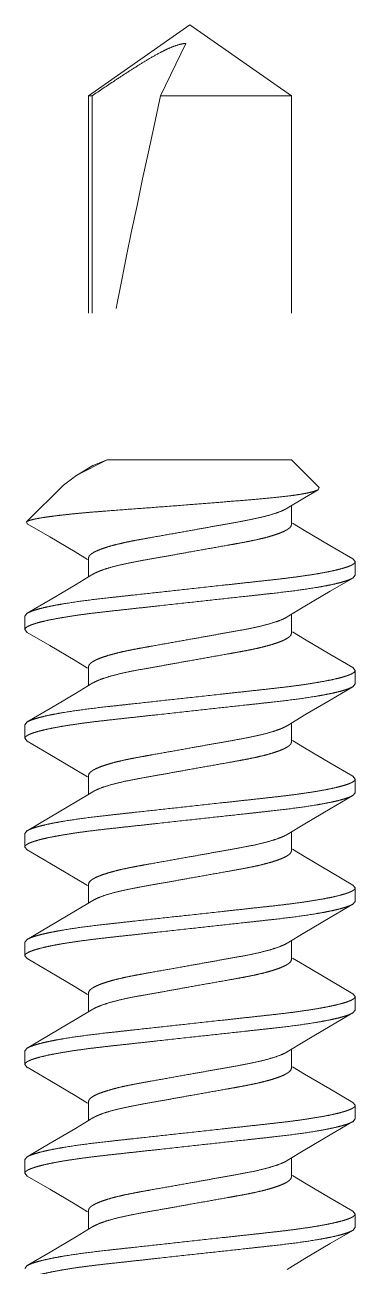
# Model space of a CAD drawing. Header units: inches. Extents: x 8 to 28, y 6.3 to 13.5.
# Drawn here: x 8.441 to 8.631, y 12.743 to 13.456 of the extents above; entities that cross this region are included whole.
import ezdxf

# ---------------------------------------------------------------- set-up
doc = ezdxf.new("R2010")
doc.units = ezdxf.units.IN
doc.header["$MEASUREMENT"] = 0
doc.linetypes.add('HIDDEN2', pattern=[0.1875, 0.125, -0.0625])
doc.layers.add('SHADE-BRACKET', color=7, linetype='Continuous', lineweight=30)
doc.layers.add('SUB-BRACKET_HARDWARE', color=7, linetype='HIDDEN2', lineweight=5)

# ---------------------------------------------------------------- blocks, each defined once
blk = doc.blocks.new('SCREW1-085585')
at = {"layer": 'SUB-BRACKET_HARDWARE'}
for p, q in [((8.53621, 13.45624), (8.47793, 13.41543)), ((8.53621, 13.45624), (8.5945, 13.41543)), ((8.51932, 13.41543), (8.53373, 13.44559)), ((8.47793, 13.41543), (8.47793, 13.20138)), ((8.4799, 13.41543), (8.47793, 13.41543)), ((8.4799, 13.41543), (8.4799, 13.21466)), ((8.5945, 13.41543), (8.51932, 13.41543)), ((8.5945, 13.41543), (8.5945, 13.20624)), ((8.48039, 13.20285), (8.47102, 13.19724)), ((8.48858, 13.20624), (8.47108, 13.19731)), ((8.48858, 13.20624), (8.48038, 13.20289)), ((8.48858, 13.20624), (8.5945, 13.20624)), ((8.5945, 13.20624), (8.61041, 13.19032)), ((8.47108, 13.19731), (8.46339, 13.19169)), ((8.46338, 13.19168), (8.44221, 13.17051)), ((8.60198, 13.18431), (8.60987, 13.189)), ((8.60987, 13.18899), (8.61041, 13.19032)), ((8.59201, 13.17833), (8.60198, 13.18431)), ((8.5945, 13.17982), (8.5945, 13.16884)), ((8.44254, 13.16952), (8.44221, 13.17051)), ((8.44253, 13.16951), (8.44264, 13.16945)), ((8.44264, 13.16948), (8.45562, 13.16185)), ((8.60205, 13.16562), (8.59508, 13.1698)), ((8.61656, 13.15702), (8.60205, 13.16562)), ((8.45562, 13.16185), (8.47013, 13.15325)), ((8.47013, 13.15325), (8.47735, 13.14892)), ((8.62979, 13.14924), (8.61656, 13.15702)), ((8.47793, 13.14989), (8.47793, 13.1389)), ((8.63121, 13.14764), (8.62979, 13.14927)), ((8.63121, 13.13984), (8.63121, 13.14764)), ((8.48042, 13.14039), (8.47038, 13.13437)), ((8.61681, 13.1306), (8.62979, 13.13823)), ((8.63121, 13.13984), (8.62979, 13.1382)), ((8.47038, 13.13437), (8.45587, 13.12577)), ((8.6023, 13.122), (8.61681, 13.1306)), ((8.45587, 13.12577), (8.44264, 13.11799)), ((8.44121, 13.11639), (8.44264, 13.11802)), ((8.44121, 13.11639), (8.44121, 13.10859)), ((8.59201, 13.11583), (8.6023, 13.122)), ((8.5945, 13.11732), (8.5945, 13.10634)), ((8.44121, 13.10859), (8.44264, 13.10695)), ((8.44264, 13.10698), (8.45562, 13.09935)), ((8.60205, 13.10312), (8.59508, 13.1073)), ((8.61656, 13.09452), (8.60205, 13.10312)), ((8.45562, 13.09935), (8.47013, 13.09075)), ((8.62979, 13.08674), (8.61656, 13.09452)), ((8.47013, 13.09075), (8.47735, 13.08642)), ((8.47793, 13.08739), (8.47793, 13.0764)), ((8.63121, 13.08514), (8.62979, 13.08677)), ((8.63121, 13.07734), (8.63121, 13.08514)), ((8.48042, 13.07789), (8.47038, 13.07187)), ((8.61681, 13.0681), (8.62979, 13.07573)), ((8.63121, 13.07734), (8.62979, 13.0757)), ((8.47038, 13.07187), (8.45587, 13.06327)), ((8.6023, 13.0595), (8.61681, 13.0681)), ((8.45587, 13.06327), (8.44264, 13.05549)), ((8.59201, 13.05333), (8.6023, 13.0595)), ((8.44121, 13.05389), (8.44264, 13.05552)), ((8.44121, 13.05389), (8.44121, 13.04609)), ((8.5945, 13.05482), (8.5945, 13.04384)), ((8.44121, 13.04609), (8.44264, 13.04445)), ((8.44264, 13.04448), (8.45562, 13.03685)), ((8.60205, 13.04062), (8.59508, 13.0448)), ((8.61656, 13.03202), (8.60205, 13.04062)), ((8.45562, 13.03685), (8.47013, 13.02825)), ((8.62979, 13.02424), (8.61656, 13.03202)), ((8.47013, 13.02825), (8.47735, 13.02392)), ((8.47793, 13.02489), (8.47793, 13.0139)), ((8.63121, 13.02264), (8.62979, 13.02427)), ((8.63121, 13.01484), (8.63121, 13.02264)), ((8.47038, 13.00937), (8.45587, 13.00077)), ((8.48042, 13.01539), (8.47038, 13.00937)), ((8.61681, 13.0056), (8.62979, 13.01323)), ((8.63121, 13.01484), (8.62979, 13.0132)), ((8.6023, 12.997), (8.61681, 13.0056)), ((8.45587, 13.00077), (8.44264, 12.99299)), ((8.59201, 12.99083), (8.6023, 12.997)), ((8.44121, 12.99139), (8.44264, 12.99302)), ((8.44121, 12.99139), (8.44121, 12.98359)), ((8.5945, 12.99232), (8.5945, 12.98134)), ((8.44121, 12.98359), (8.44264, 12.98195)), ((8.44264, 12.98198), (8.45562, 12.97435)), ((8.60205, 12.97812), (8.59508, 12.9823)), ((8.45562, 12.97435), (8.47013, 12.96575)), ((8.61656, 12.96952), (8.60205, 12.97812)), ((8.47013, 12.96575), (8.47735, 12.96142)), ((8.62979, 12.96174), (8.61656, 12.96952)), ((8.47793, 12.96239), (8.47793, 12.9514)), ((8.63121, 12.96014), (8.62979, 12.96177)), ((8.63121, 12.95234), (8.63121, 12.96014)), ((8.48042, 12.95289), (8.47038, 12.94687)), ((8.63121, 12.95234), (8.62979, 12.9507)), ((8.47038, 12.94687), (8.45587, 12.93827)), ((8.61681, 12.9431), (8.62979, 12.95073)), ((8.45587, 12.93827), (8.44264, 12.93049)), ((8.6023, 12.9345), (8.61681, 12.9431)), ((8.44121, 12.92889), (8.44264, 12.93052)), ((8.59201, 12.92833), (8.6023, 12.9345)), ((8.44121, 12.92889), (8.44121, 12.92109)), ((8.5945, 12.92982), (8.5945, 12.91884)), ((8.44121, 12.92109), (8.44264, 12.91945)), ((8.44264, 12.91948), (8.45562, 12.91185)), ((8.60205, 12.91562), (8.59508, 12.9198)), ((8.45562, 12.91185), (8.47013, 12.90325)), ((8.61656, 12.90702), (8.60205, 12.91562)), ((8.47013, 12.90325), (8.47735, 12.89892)), ((8.62979, 12.89924), (8.61656, 12.90702)), ((8.47793, 12.89989), (8.47793, 12.8889)), ((8.63121, 12.89764), (8.62979, 12.89927)), ((8.63121, 12.88984), (8.63121, 12.89764)), ((8.48042, 12.89039), (8.47038, 12.88437)), ((8.61681, 12.8806), (8.62979, 12.88823)), ((8.63121, 12.88984), (8.62979, 12.8882)), ((8.47038, 12.88437), (8.45587, 12.87577)), ((8.6023, 12.872), (8.61681, 12.8806)), ((8.45587, 12.87577), (8.44264, 12.86799)), ((8.44121, 12.86639), (8.44264, 12.86802)), ((8.44121, 12.86639), (8.44121, 12.85859)), ((8.59201, 12.86583), (8.6023, 12.872)), ((8.5945, 12.86732), (8.5945, 12.85634)), ((8.44121, 12.85859), (8.44264, 12.85695)), ((8.44264, 12.85698), (8.45562, 12.84935)), ((8.60205, 12.85312), (8.59508, 12.8573)), ((8.61656, 12.84452), (8.60205, 12.85312)), ((8.45562, 12.84935), (8.47013, 12.84075)), ((8.62979, 12.83674), (8.61656, 12.84452)), ((8.47013, 12.84075), (8.47735, 12.83642)), ((8.47793, 12.83739), (8.47793, 12.8264)), ((8.63121, 12.83514), (8.62979, 12.83677)), ((8.63121, 12.82734), (8.63121, 12.83514)), ((8.48042, 12.82789), (8.47038, 12.82187)), ((8.61681, 12.8181), (8.62979, 12.82573)), ((8.63121, 12.82734), (8.62979, 12.8257)), ((8.47038, 12.82187), (8.45587, 12.81327)), ((8.6023, 12.8095), (8.61681, 12.8181)), ((8.45587, 12.81327), (8.44264, 12.80549)), ((8.59201, 12.80333), (8.6023, 12.8095)), ((8.44121, 12.80389), (8.44264, 12.80552)), ((8.44121, 12.80389), (8.44121, 12.79609)), ((8.5945, 12.80482), (8.5945, 12.79384)), ((8.44121, 12.79609), (8.44264, 12.79445)), ((8.60205, 12.79062), (8.59508, 12.7948)), ((8.44264, 12.79448), (8.45562, 12.78685)), ((8.61656, 12.78202), (8.60205, 12.79062)), ((8.45562, 12.78685), (8.47013, 12.77825)), ((8.62979, 12.77424), (8.61656, 12.78202)), ((8.47013, 12.77825), (8.47735, 12.77392)), ((8.47793, 12.77489), (8.47793, 12.7639)), ((8.63121, 12.77264), (8.62979, 12.77427)), ((8.63121, 12.76484), (8.63121, 12.77264)), ((8.47038, 12.75937), (8.45587, 12.75077)), ((8.48042, 12.76539), (8.47038, 12.75937)), ((8.61681, 12.7556), (8.62979, 12.76323)), ((8.63121, 12.76484), (8.62979, 12.7632)), ((8.6023, 12.747), (8.61681, 12.7556)), ((8.45587, 12.75077), (8.44264, 12.74299)), ((8.59201, 12.74083), (8.6023, 12.747)), ((8.44121, 12.74139), (8.44264, 12.74302))]:
    blk.add_line(p, q, dxfattribs=at)
blk.add_ellipse((8.53621, 13.44459), major_axis=(0.05744, 0.25405), ratio=0.038884, start_param=-4.588576, end_param=-3.572222, dxfattribs=at)
for points, knots in [([(8.53373, 13.44559), (8.53245, 13.44544), (8.5299, 13.44493), (8.52622, 13.44367), (8.52266, 13.44212), (8.51804, 13.4398), (8.51242, 13.43659), (8.50581, 13.43252), (8.49927, 13.42834), (8.49063, 13.42266), (8.48418, 13.41833), (8.4799, 13.41543)], [0, 0, 0, 0, 0.062481, 0.124971, 0.18747, 0.249973, 0.37497, 0.499974, 0.624981, 0.749987, 1, 1, 1, 1]), ([(8.53621, 13.18042), (8.54065, 13.18077), (8.54936, 13.18147), (8.56205, 13.18249), (8.57389, 13.18346), (8.58454, 13.18442), (8.5925, 13.18532), (8.59801, 13.18609), (8.60143, 13.18665), (8.60433, 13.18721), (8.60668, 13.18778), (8.60849, 13.18834), (8.60948, 13.18876), (8.60987, 13.18899)], [0, 0, 0, 0, 0.17963, 0.352536, 0.513989, 0.659433, 0.784063, 0.837331, 0.884009, 0.923796, 0.956438, 0.981815, 1, 1, 1, 1]), ([(8.44221, 13.17051), (8.44232, 13.17062), (8.44263, 13.17083), (8.44323, 13.1711), (8.44403, 13.17139), (8.4455, 13.17181), (8.44784, 13.17232), (8.45123, 13.17292), (8.45539, 13.17353), (8.46027, 13.17416), (8.46583, 13.17479), (8.47202, 13.17541), (8.47877, 13.17602), (8.48873, 13.17684), (8.50211, 13.17783), (8.51889, 13.17906), (8.53039, 13.17996), (8.53621, 13.18042)], [0, 0, 0, 0, 0.00489, 0.011777, 0.020739, 0.031786, 0.060084, 0.096556, 0.141039, 0.19318, 0.252437, 0.318246, 0.390014, 0.467132, 0.634704, 0.81487, 1, 1, 1, 1]), ([(8.53621, 13.16551), (8.5393, 13.16606), (8.54539, 13.16716), (8.55435, 13.16874), (8.56286, 13.17025), (8.5707, 13.17171), (8.57766, 13.17324), (8.58356, 13.17483), (8.58772, 13.17625), (8.5904, 13.17742), (8.59151, 13.17801), (8.59201, 13.17831)], [0, 0, 0, 0, 0.163761, 0.323587, 0.475293, 0.615265, 0.740193, 0.847317, 0.93442, 0.969948, 1, 1, 1, 1]), ([(8.5945, 13.16884), (8.5945, 13.16811), (8.59373, 13.16723), (8.59272, 13.16646), (8.59163, 13.16575), (8.58993, 13.16489), (8.58748, 13.16389), (8.58454, 13.16288), (8.58115, 13.16187), (8.57732, 13.16088), (8.57309, 13.15992), (8.5685, 13.159), (8.5636, 13.1581), (8.55659, 13.15684), (8.54743, 13.15522), (8.54, 13.15389), (8.53621, 13.15321)], [0, 0, 0, 0, 0.035498, 0.048473, 0.063325, 0.098788, 0.141982, 0.192728, 0.250682, 0.315413, 0.386372, 0.462975, 0.54456, 0.630399, 0.811708, 1, 1, 1, 1]), ([(8.47793, 13.14989), (8.47793, 13.15061), (8.4787, 13.1515), (8.47971, 13.15227), (8.4808, 13.15297), (8.4825, 13.15383), (8.48495, 13.15483), (8.48789, 13.15584), (8.49128, 13.15685), (8.49511, 13.15784), (8.49934, 13.15881), (8.50393, 13.15972), (8.50883, 13.16062), (8.51584, 13.16188), (8.525, 13.1635), (8.53243, 13.16483), (8.53621, 13.16551)], [0, 0, 0, 0, 0.035498, 0.048474, 0.063325, 0.098788, 0.141982, 0.192728, 0.250682, 0.315413, 0.386372, 0.462976, 0.54456, 0.630399, 0.811708, 1, 1, 1, 1]), ([(8.48042, 13.1404), (8.48092, 13.1407), (8.48203, 13.14129), (8.48471, 13.14246), (8.48887, 13.14389), (8.49477, 13.14549), (8.50173, 13.14702), (8.50957, 13.14847), (8.51808, 13.14997), (8.52704, 13.15156), (8.53313, 13.15266), (8.53621, 13.15321)], [0, 0, 0, 0, 0.030085, 0.065638, 0.152728, 0.259843, 0.384768, 0.524736, 0.676447, 0.836264, 1, 1, 1, 1]), ([(8.53621, 13.13201), (8.54239, 13.13269), (8.55158, 13.1337), (8.5637, 13.13502), (8.57245, 13.13598), (8.58085, 13.1369), (8.58883, 13.13779), (8.5963, 13.13871), (8.60319, 13.13968), (8.60943, 13.14067), (8.61497, 13.14167), (8.61975, 13.14268), (8.62323, 13.14355), (8.6256, 13.14426), (8.62706, 13.14476), (8.62831, 13.14525), (8.62934, 13.14573), (8.63014, 13.1462), (8.63073, 13.14667), (8.63111, 13.14713), (8.63121, 13.14748), (8.63121, 13.14764)], [0, 0, 0, 0, 0.191926, 0.285647, 0.376594, 0.463938, 0.546872, 0.624622, 0.69646, 0.761742, 0.819858, 0.870312, 0.912669, 0.930712, 0.946635, 0.960426, 0.972091, 0.981675, 0.989299, 0.995219, 1, 1, 1, 1]), ([(8.62979, 13.1382), (8.62922, 13.13786), (8.62781, 13.13722), (8.62532, 13.13635), (8.62215, 13.13547), (8.61833, 13.13457), (8.61389, 13.13367), (8.60683, 13.13242), (8.59673, 13.13092), (8.58583, 13.12965), (8.57629, 13.1286), (8.56594, 13.12747), (8.55255, 13.126), (8.54171, 13.12482), (8.53621, 13.12421)], [0, 0, 0, 0, 0.020948, 0.048787, 0.083488, 0.124911, 0.172786, 0.226791, 0.351632, 0.495834, 0.573894, 0.655173, 0.824996, 1, 1, 1, 1]), ([(8.44264, 13.11802), (8.44321, 13.11836), (8.44462, 13.11901), (8.44711, 13.11987), (8.45028, 13.12075), (8.4541, 13.12165), (8.45854, 13.12255), (8.4656, 13.1238), (8.4757, 13.1253), (8.4866, 13.12657), (8.49614, 13.12762), (8.50649, 13.12875), (8.51988, 13.13022), (8.53072, 13.1314), (8.53621, 13.13201)], [0, 0, 0, 0, 0.020948, 0.048787, 0.083489, 0.124912, 0.172787, 0.226792, 0.351633, 0.495836, 0.573896, 0.655174, 0.824996, 1, 1, 1, 1]), ([(8.53621, 13.12421), (8.53004, 13.12353), (8.52085, 13.12252), (8.50873, 13.1212), (8.49998, 13.12024), (8.49158, 13.11932), (8.4836, 13.11842), (8.47613, 13.11751), (8.46924, 13.11654), (8.463, 13.11555), (8.45746, 13.11455), (8.45268, 13.11354), (8.4492, 13.11267), (8.44683, 13.11196), (8.44537, 13.11146), (8.44412, 13.11097), (8.44309, 13.11049), (8.44229, 13.11002), (8.4417, 13.10955), (8.44132, 13.10909), (8.44121, 13.10874), (8.44121, 13.10859)], [0, 0, 0, 0, 0.191926, 0.285649, 0.376598, 0.463942, 0.546875, 0.624623, 0.696462, 0.761746, 0.819863, 0.870316, 0.912672, 0.930715, 0.946638, 0.960429, 0.972093, 0.981677, 0.9893, 0.99522, 1, 1, 1, 1]), ([(8.53621, 13.10301), (8.5393, 13.10356), (8.5454, 13.10465), (8.55435, 13.10625), (8.56286, 13.10777), (8.5707, 13.1092), (8.57766, 13.11073), (8.58355, 13.11234), (8.58772, 13.11375), (8.5904, 13.11492), (8.59151, 13.11551), (8.59201, 13.1158)], [0, 0, 0, 0, 0.163751, 0.323578, 0.475301, 0.615268, 0.740207, 0.847348, 0.934421, 0.969943, 1, 1, 1, 1]), ([(8.47793, 13.08739), (8.47793, 13.08811), (8.4787, 13.089), (8.47971, 13.08977), (8.4808, 13.09047), (8.4825, 13.09133), (8.48495, 13.09233), (8.48789, 13.09334), (8.49128, 13.09435), (8.49511, 13.09534), (8.49934, 13.09631), (8.50393, 13.09722), (8.50883, 13.09812), (8.51584, 13.09938), (8.525, 13.101), (8.53243, 13.10233), (8.53621, 13.10301)], [0, 0, 0, 0, 0.0355, 0.048476, 0.063327, 0.09879, 0.141984, 0.19273, 0.250683, 0.315414, 0.386374, 0.462977, 0.544561, 0.6304, 0.811708, 1, 1, 1, 1]), ([(8.5945, 13.10634), (8.5945, 13.10561), (8.59373, 13.10473), (8.59272, 13.10396), (8.59163, 13.10325), (8.58993, 13.10239), (8.58748, 13.10139), (8.58454, 13.10038), (8.58115, 13.09937), (8.57732, 13.09838), (8.57309, 13.09742), (8.5685, 13.0965), (8.5636, 13.0956), (8.55659, 13.09434), (8.54743, 13.09272), (8.54, 13.09139), (8.53621, 13.09071)], [0, 0, 0, 0, 0.035498, 0.048473, 0.063325, 0.098788, 0.141982, 0.192728, 0.250682, 0.315413, 0.386372, 0.462975, 0.54456, 0.630399, 0.811708, 1, 1, 1, 1]), ([(8.48042, 13.0779), (8.48092, 13.0782), (8.48203, 13.07879), (8.48471, 13.07996), (8.48887, 13.08139), (8.49477, 13.08299), (8.50173, 13.08452), (8.50957, 13.08597), (8.51808, 13.08747), (8.52704, 13.08906), (8.53313, 13.09016), (8.53621, 13.09071)], [0, 0, 0, 0, 0.030085, 0.065638, 0.152728, 0.259843, 0.384768, 0.524736, 0.676447, 0.836264, 1, 1, 1, 1]), ([(8.53621, 13.06951), (8.54239, 13.07019), (8.55158, 13.0712), (8.5637, 13.07252), (8.57245, 13.07348), (8.58085, 13.0744), (8.58883, 13.07529), (8.5963, 13.07621), (8.60319, 13.07718), (8.60943, 13.07817), (8.61497, 13.07917), (8.61975, 13.08018), (8.62323, 13.08105), (8.6256, 13.08176), (8.62706, 13.08226), (8.62831, 13.08275), (8.62934, 13.08323), (8.63014, 13.0837), (8.63073, 13.08417), (8.63111, 13.08463), (8.63121, 13.08498), (8.63121, 13.08514)], [0, 0, 0, 0, 0.191926, 0.285647, 0.376594, 0.463938, 0.546872, 0.624622, 0.69646, 0.761742, 0.819858, 0.870312, 0.912669, 0.930712, 0.946635, 0.960426, 0.972091, 0.981675, 0.989299, 0.995219, 1, 1, 1, 1]), ([(8.62979, 13.0757), (8.62922, 13.07536), (8.62781, 13.07472), (8.62532, 13.07385), (8.62215, 13.07297), (8.61833, 13.07207), (8.61389, 13.07117), (8.60683, 13.06992), (8.59673, 13.06842), (8.58583, 13.06715), (8.57629, 13.0661), (8.56594, 13.06497), (8.55255, 13.0635), (8.54171, 13.06232), (8.53621, 13.06171)], [0, 0, 0, 0, 0.020948, 0.048787, 0.083488, 0.124911, 0.172786, 0.226791, 0.351632, 0.495834, 0.573894, 0.655173, 0.824996, 1, 1, 1, 1]), ([(8.44264, 13.05552), (8.44321, 13.05586), (8.44462, 13.05651), (8.44711, 13.05737), (8.45028, 13.05825), (8.4541, 13.05915), (8.45854, 13.06005), (8.4656, 13.0613), (8.4757, 13.0628), (8.4866, 13.06407), (8.49614, 13.06512), (8.50649, 13.06625), (8.51988, 13.06772), (8.53072, 13.0689), (8.53621, 13.06951)], [0, 0, 0, 0, 0.020948, 0.048787, 0.083489, 0.124912, 0.172787, 0.226792, 0.351633, 0.495836, 0.573896, 0.655174, 0.824996, 1, 1, 1, 1]), ([(8.53621, 13.06171), (8.53004, 13.06103), (8.52085, 13.06002), (8.50873, 13.0587), (8.49998, 13.05774), (8.49158, 13.05682), (8.4836, 13.05592), (8.47613, 13.05501), (8.46924, 13.05404), (8.463, 13.05305), (8.45746, 13.05205), (8.45268, 13.05104), (8.4492, 13.05017), (8.44683, 13.04946), (8.44537, 13.04896), (8.44412, 13.04847), (8.44309, 13.04799), (8.44229, 13.04752), (8.4417, 13.04705), (8.44132, 13.04659), (8.44121, 13.04624), (8.44121, 13.04609)], [0, 0, 0, 0, 0.191926, 0.285649, 0.376598, 0.463942, 0.546875, 0.624623, 0.696462, 0.761746, 0.819863, 0.870316, 0.912672, 0.930715, 0.946638, 0.960429, 0.972093, 0.981677, 0.9893, 0.99522, 1, 1, 1, 1]), ([(8.53621, 13.04051), (8.5393, 13.04106), (8.5454, 13.04215), (8.55435, 13.04375), (8.56286, 13.04527), (8.5707, 13.0467), (8.57766, 13.04823), (8.58355, 13.04984), (8.58772, 13.05125), (8.5904, 13.05242), (8.59151, 13.05301), (8.59201, 13.0533)], [0, 0, 0, 0, 0.163751, 0.323578, 0.475301, 0.615268, 0.740207, 0.847348, 0.934421, 0.969943, 1, 1, 1, 1]), ([(8.47793, 13.02489), (8.47793, 13.02561), (8.4787, 13.0265), (8.47971, 13.02727), (8.4808, 13.02797), (8.4825, 13.02883), (8.48495, 13.02983), (8.48789, 13.03084), (8.49128, 13.03185), (8.49511, 13.03284), (8.49934, 13.03381), (8.50393, 13.03472), (8.50883, 13.03562), (8.51584, 13.03688), (8.525, 13.0385), (8.53243, 13.03983), (8.53621, 13.04051)], [0, 0, 0, 0, 0.0355, 0.048476, 0.063327, 0.09879, 0.141984, 0.19273, 0.250683, 0.315414, 0.386374, 0.462977, 0.544561, 0.6304, 0.811708, 1, 1, 1, 1]), ([(8.5945, 13.04384), (8.5945, 13.04311), (8.59373, 13.04223), (8.59272, 13.04146), (8.59163, 13.04075), (8.58993, 13.03989), (8.58748, 13.03889), (8.58454, 13.03788), (8.58115, 13.03687), (8.57732, 13.03588), (8.57309, 13.03492), (8.5685, 13.034), (8.5636, 13.0331), (8.55659, 13.03184), (8.54743, 13.03022), (8.54, 13.02889), (8.53621, 13.02821)], [0, 0, 0, 0, 0.035498, 0.048473, 0.063325, 0.098788, 0.141982, 0.192728, 0.250682, 0.315413, 0.386372, 0.462975, 0.54456, 0.630399, 0.811708, 1, 1, 1, 1]), ([(8.48042, 13.0154), (8.48092, 13.0157), (8.48203, 13.01629), (8.48471, 13.01746), (8.48887, 13.01889), (8.49477, 13.02049), (8.50173, 13.02202), (8.50957, 13.02347), (8.51808, 13.02497), (8.52704, 13.02656), (8.53313, 13.02766), (8.53621, 13.02821)], [0, 0, 0, 0, 0.030085, 0.065638, 0.152728, 0.259843, 0.384768, 0.524736, 0.676447, 0.836264, 1, 1, 1, 1]), ([(8.53621, 13.00701), (8.54239, 13.00769), (8.55158, 13.0087), (8.5637, 13.01002), (8.57245, 13.01098), (8.58085, 13.0119), (8.58883, 13.01279), (8.5963, 13.01371), (8.60319, 13.01468), (8.60943, 13.01567), (8.61497, 13.01667), (8.61975, 13.01768), (8.62323, 13.01855), (8.6256, 13.01926), (8.62706, 13.01976), (8.62831, 13.02025), (8.62934, 13.02073), (8.63014, 13.0212), (8.63073, 13.02167), (8.63111, 13.02213), (8.63121, 13.02248), (8.63121, 13.02264)], [0, 0, 0, 0, 0.191926, 0.285647, 0.376594, 0.463938, 0.546872, 0.624622, 0.69646, 0.761742, 0.819858, 0.870312, 0.912669, 0.930712, 0.946635, 0.960426, 0.972091, 0.981675, 0.989299, 0.995219, 1, 1, 1, 1]), ([(8.62979, 13.0132), (8.62922, 13.01286), (8.62781, 13.01222), (8.62532, 13.01135), (8.62215, 13.01047), (8.61833, 13.00957), (8.61389, 13.00867), (8.60683, 13.00742), (8.59673, 13.00592), (8.58583, 13.00465), (8.57629, 13.0036), (8.56594, 13.00247), (8.55255, 13.001), (8.54171, 12.99982), (8.53621, 12.99921)], [0, 0, 0, 0, 0.020948, 0.048787, 0.083488, 0.124911, 0.172786, 0.226791, 0.351632, 0.495834, 0.573894, 0.655173, 0.824996, 1, 1, 1, 1]), ([(8.44264, 12.99302), (8.44321, 12.99336), (8.44462, 12.99401), (8.44711, 12.99487), (8.45028, 12.99575), (8.4541, 12.99665), (8.45854, 12.99755), (8.4656, 12.9988), (8.4757, 13.0003), (8.4866, 13.00157), (8.49614, 13.00262), (8.50649, 13.00375), (8.51988, 13.00522), (8.53072, 13.0064), (8.53621, 13.00701)], [0, 0, 0, 0, 0.020948, 0.048787, 0.083489, 0.124912, 0.172787, 0.226792, 0.351633, 0.495836, 0.573896, 0.655174, 0.824996, 1, 1, 1, 1]), ([(8.53621, 12.99921), (8.53004, 12.99853), (8.52085, 12.99752), (8.50873, 12.9962), (8.49998, 12.99524), (8.49158, 12.99432), (8.4836, 12.99342), (8.47613, 12.99251), (8.46924, 12.99154), (8.463, 12.99055), (8.45746, 12.98955), (8.45268, 12.98854), (8.4492, 12.98767), (8.44683, 12.98696), (8.44537, 12.98646), (8.44412, 12.98597), (8.44309, 12.98549), (8.44229, 12.98502), (8.4417, 12.98455), (8.44132, 12.98409), (8.44121, 12.98374), (8.44121, 12.98359)], [0, 0, 0, 0, 0.191926, 0.285649, 0.376598, 0.463942, 0.546875, 0.624623, 0.696462, 0.761746, 0.819863, 0.870316, 0.912672, 0.930715, 0.946638, 0.960429, 0.972093, 0.981677, 0.9893, 0.99522, 1, 1, 1, 1]), ([(8.53621, 12.97801), (8.5393, 12.97856), (8.5454, 12.97965), (8.55435, 12.98125), (8.56286, 12.98277), (8.5707, 12.9842), (8.57766, 12.98573), (8.58355, 12.98734), (8.58772, 12.98875), (8.5904, 12.98992), (8.59151, 12.99051), (8.59201, 12.9908)], [0, 0, 0, 0, 0.163751, 0.323578, 0.475301, 0.615268, 0.740207, 0.847348, 0.934421, 0.969943, 1, 1, 1, 1]), ([(8.5945, 12.98134), (8.5945, 12.98061), (8.59373, 12.97973), (8.59272, 12.97896), (8.59163, 12.97825), (8.58993, 12.97739), (8.58748, 12.97639), (8.58454, 12.97538), (8.58115, 12.97437), (8.57732, 12.97338), (8.57309, 12.97242), (8.5685, 12.9715), (8.5636, 12.9706), (8.55659, 12.96934), (8.54743, 12.96772), (8.54, 12.96639), (8.53621, 12.96571)], [0, 0, 0, 0, 0.035498, 0.048473, 0.063325, 0.098788, 0.141982, 0.192728, 0.250682, 0.315413, 0.386372, 0.462975, 0.54456, 0.630399, 0.811708, 1, 1, 1, 1]), ([(8.47793, 12.96239), (8.47793, 12.96311), (8.4787, 12.964), (8.47971, 12.96477), (8.4808, 12.96547), (8.4825, 12.96633), (8.48495, 12.96733), (8.48789, 12.96834), (8.49128, 12.96935), (8.49511, 12.97034), (8.49934, 12.97131), (8.50393, 12.97222), (8.50883, 12.97312), (8.51584, 12.97438), (8.525, 12.976), (8.53243, 12.97733), (8.53621, 12.97801)], [0, 0, 0, 0, 0.0355, 0.048476, 0.063327, 0.09879, 0.141984, 0.19273, 0.250683, 0.315414, 0.386374, 0.462977, 0.544561, 0.6304, 0.811708, 1, 1, 1, 1]), ([(8.48042, 12.9529), (8.48092, 12.9532), (8.48203, 12.95379), (8.48471, 12.95496), (8.48887, 12.95639), (8.49477, 12.95799), (8.50173, 12.95952), (8.50957, 12.96097), (8.51808, 12.96247), (8.52704, 12.96406), (8.53313, 12.96516), (8.53621, 12.96571)], [0, 0, 0, 0, 0.030085, 0.065638, 0.152728, 0.259843, 0.384768, 0.524736, 0.676447, 0.836264, 1, 1, 1, 1]), ([(8.53621, 12.94451), (8.54239, 12.94519), (8.55158, 12.9462), (8.5637, 12.94752), (8.57245, 12.94848), (8.58085, 12.9494), (8.58883, 12.95029), (8.5963, 12.95121), (8.60319, 12.95218), (8.60943, 12.95317), (8.61497, 12.95417), (8.61975, 12.95518), (8.62323, 12.95605), (8.6256, 12.95676), (8.62706, 12.95726), (8.62831, 12.95775), (8.62934, 12.95823), (8.63014, 12.9587), (8.63073, 12.95917), (8.63111, 12.95963), (8.63121, 12.95998), (8.63121, 12.96014)], [0, 0, 0, 0, 0.191926, 0.285647, 0.376594, 0.463938, 0.546872, 0.624622, 0.69646, 0.761742, 0.819858, 0.870312, 0.912669, 0.930712, 0.946635, 0.960426, 0.972091, 0.981675, 0.989299, 0.995219, 1, 1, 1, 1]), ([(8.44264, 12.93052), (8.44321, 12.93086), (8.44462, 12.93151), (8.44711, 12.93237), (8.45028, 12.93325), (8.4541, 12.93415), (8.45854, 12.93505), (8.4656, 12.9363), (8.4757, 12.9378), (8.4866, 12.93907), (8.49614, 12.94012), (8.50649, 12.94125), (8.51988, 12.94272), (8.53072, 12.9439), (8.53621, 12.94451)], [0, 0, 0, 0, 0.020948, 0.048787, 0.083489, 0.124912, 0.172787, 0.226792, 0.351633, 0.495836, 0.573896, 0.655174, 0.824996, 1, 1, 1, 1]), ([(8.62979, 12.9507), (8.62922, 12.95036), (8.62781, 12.94972), (8.62532, 12.94885), (8.62215, 12.94797), (8.61833, 12.94707), (8.61389, 12.94617), (8.60683, 12.94492), (8.59673, 12.94342), (8.58583, 12.94215), (8.57629, 12.9411), (8.56594, 12.93997), (8.55255, 12.9385), (8.54171, 12.93732), (8.53621, 12.93671)], [0, 0, 0, 0, 0.020948, 0.048787, 0.083488, 0.124911, 0.172786, 0.226791, 0.351632, 0.495834, 0.573894, 0.655173, 0.824996, 1, 1, 1, 1]), ([(8.53621, 12.93671), (8.53004, 12.93603), (8.52085, 12.93502), (8.50873, 12.9337), (8.49998, 12.93274), (8.49158, 12.93182), (8.4836, 12.93092), (8.47613, 12.93001), (8.46924, 12.92904), (8.463, 12.92805), (8.45746, 12.92705), (8.45268, 12.92604), (8.4492, 12.92517), (8.44683, 12.92446), (8.44537, 12.92396), (8.44412, 12.92347), (8.44309, 12.92299), (8.44229, 12.92252), (8.4417, 12.92205), (8.44132, 12.92159), (8.44121, 12.92124), (8.44121, 12.92109)], [0, 0, 0, 0, 0.191926, 0.285649, 0.376598, 0.463942, 0.546875, 0.624623, 0.696462, 0.761746, 0.819863, 0.870316, 0.912672, 0.930715, 0.946638, 0.960429, 0.972093, 0.981677, 0.9893, 0.99522, 1, 1, 1, 1]), ([(8.53621, 12.91551), (8.5393, 12.91606), (8.5454, 12.91715), (8.55435, 12.91875), (8.56286, 12.92027), (8.5707, 12.9217), (8.57766, 12.92323), (8.58355, 12.92484), (8.58772, 12.92625), (8.5904, 12.92742), (8.59151, 12.92801), (8.59201, 12.9283)], [0, 0, 0, 0, 0.163751, 0.323578, 0.475301, 0.615268, 0.740207, 0.847348, 0.934421, 0.969943, 1, 1, 1, 1]), ([(8.5945, 12.91884), (8.5945, 12.91811), (8.59373, 12.91723), (8.59272, 12.91646), (8.59163, 12.91575), (8.58993, 12.91489), (8.58748, 12.91389), (8.58454, 12.91288), (8.58115, 12.91187), (8.57732, 12.91088), (8.57309, 12.90992), (8.5685, 12.909), (8.5636, 12.9081), (8.55659, 12.90684), (8.54743, 12.90522), (8.54, 12.90389), (8.53621, 12.90321)], [0, 0, 0, 0, 0.035498, 0.048473, 0.063325, 0.098788, 0.141982, 0.192728, 0.250682, 0.315413, 0.386372, 0.462975, 0.54456, 0.630399, 0.811708, 1, 1, 1, 1]), ([(8.47793, 12.89989), (8.47793, 12.90061), (8.4787, 12.9015), (8.47971, 12.90227), (8.4808, 12.90297), (8.4825, 12.90383), (8.48495, 12.90483), (8.48789, 12.90584), (8.49128, 12.90685), (8.49511, 12.90784), (8.49934, 12.90881), (8.50393, 12.90972), (8.50883, 12.91062), (8.51584, 12.91188), (8.525, 12.9135), (8.53243, 12.91483), (8.53621, 12.91551)], [0, 0, 0, 0, 0.0355, 0.048476, 0.063327, 0.09879, 0.141984, 0.19273, 0.250683, 0.315414, 0.386374, 0.462977, 0.544561, 0.6304, 0.811708, 1, 1, 1, 1]), ([(8.48042, 12.8904), (8.48092, 12.8907), (8.48203, 12.89129), (8.48471, 12.89246), (8.48887, 12.89389), (8.49477, 12.89549), (8.50173, 12.89702), (8.50957, 12.89847), (8.51808, 12.89997), (8.52704, 12.90156), (8.53313, 12.90266), (8.53621, 12.90321)], [0, 0, 0, 0, 0.030085, 0.065638, 0.152728, 0.259843, 0.384768, 0.524736, 0.676447, 0.836264, 1, 1, 1, 1]), ([(8.53621, 12.88201), (8.54239, 12.88269), (8.55158, 12.8837), (8.5637, 12.88502), (8.57245, 12.88598), (8.58085, 12.8869), (8.58883, 12.88779), (8.5963, 12.88871), (8.60319, 12.88968), (8.60943, 12.89067), (8.61497, 12.89167), (8.61975, 12.89268), (8.62323, 12.89355), (8.6256, 12.89426), (8.62706, 12.89476), (8.62831, 12.89525), (8.62934, 12.89573), (8.63014, 12.8962), (8.63073, 12.89667), (8.63111, 12.89713), (8.63121, 12.89748), (8.63121, 12.89764)], [0, 0, 0, 0, 0.191926, 0.285647, 0.376594, 0.463938, 0.546872, 0.624622, 0.69646, 0.761742, 0.819858, 0.870312, 0.912669, 0.930712, 0.946635, 0.960426, 0.972091, 0.981675, 0.989299, 0.995219, 1, 1, 1, 1]), ([(8.62979, 12.8882), (8.62922, 12.88786), (8.62781, 12.88722), (8.62532, 12.88635), (8.62215, 12.88547), (8.61833, 12.88457), (8.61389, 12.88367), (8.60683, 12.88242), (8.59673, 12.88092), (8.58583, 12.87965), (8.57629, 12.8786), (8.56594, 12.87747), (8.55255, 12.876), (8.54171, 12.87482), (8.53621, 12.87421)], [0, 0, 0, 0, 0.020948, 0.048787, 0.083488, 0.124911, 0.172786, 0.226791, 0.351632, 0.495834, 0.573894, 0.655173, 0.824996, 1, 1, 1, 1]), ([(8.44264, 12.86802), (8.44321, 12.86836), (8.44462, 12.86901), (8.44711, 12.86987), (8.45028, 12.87075), (8.4541, 12.87165), (8.45854, 12.87255), (8.4656, 12.8738), (8.4757, 12.8753), (8.4866, 12.87657), (8.49614, 12.87762), (8.50649, 12.87875), (8.51988, 12.88022), (8.53072, 12.8814), (8.53621, 12.88201)], [0, 0, 0, 0, 0.020948, 0.048787, 0.083489, 0.124912, 0.172787, 0.226792, 0.351633, 0.495836, 0.573896, 0.655174, 0.824996, 1, 1, 1, 1]), ([(8.53621, 12.87421), (8.53004, 12.87353), (8.52085, 12.87252), (8.50873, 12.8712), (8.49998, 12.87024), (8.49158, 12.86932), (8.4836, 12.86842), (8.47613, 12.86751), (8.46924, 12.86654), (8.463, 12.86555), (8.45746, 12.86455), (8.45268, 12.86354), (8.4492, 12.86267), (8.44683, 12.86196), (8.44537, 12.86146), (8.44412, 12.86097), (8.44309, 12.86049), (8.44229, 12.86002), (8.4417, 12.85955), (8.44132, 12.85909), (8.44121, 12.85874), (8.44121, 12.85859)], [0, 0, 0, 0, 0.191926, 0.285649, 0.376598, 0.463942, 0.546875, 0.624623, 0.696462, 0.761746, 0.819863, 0.870316, 0.912672, 0.930715, 0.946638, 0.960429, 0.972093, 0.981677, 0.9893, 0.99522, 1, 1, 1, 1]), ([(8.53621, 12.85301), (8.5393, 12.85356), (8.5454, 12.85465), (8.55435, 12.85625), (8.56286, 12.85777), (8.5707, 12.8592), (8.57766, 12.86073), (8.58355, 12.86234), (8.58772, 12.86375), (8.5904, 12.86492), (8.59151, 12.86551), (8.59201, 12.8658)], [0, 0, 0, 0, 0.163751, 0.323578, 0.475301, 0.615268, 0.740207, 0.847348, 0.934421, 0.969943, 1, 1, 1, 1]), ([(8.47793, 12.83739), (8.47793, 12.83811), (8.4787, 12.839), (8.47971, 12.83977), (8.4808, 12.84047), (8.4825, 12.84133), (8.48495, 12.84233), (8.48789, 12.84334), (8.49128, 12.84435), (8.49511, 12.84534), (8.49934, 12.84631), (8.50393, 12.84722), (8.50883, 12.84812), (8.51584, 12.84938), (8.525, 12.851), (8.53243, 12.85233), (8.53621, 12.85301)], [0, 0, 0, 0, 0.0355, 0.048476, 0.063327, 0.09879, 0.141984, 0.19273, 0.250683, 0.315414, 0.386374, 0.462977, 0.544561, 0.6304, 0.811708, 1, 1, 1, 1]), ([(8.5945, 12.85634), (8.5945, 12.85561), (8.59373, 12.85473), (8.59272, 12.85396), (8.59163, 12.85325), (8.58993, 12.85239), (8.58748, 12.85139), (8.58454, 12.85038), (8.58115, 12.84937), (8.57732, 12.84838), (8.57309, 12.84742), (8.5685, 12.8465), (8.5636, 12.8456), (8.55659, 12.84434), (8.54743, 12.84272), (8.54, 12.84139), (8.53621, 12.84071)], [0, 0, 0, 0, 0.035498, 0.048473, 0.063325, 0.098788, 0.141982, 0.192728, 0.250682, 0.315413, 0.386372, 0.462975, 0.54456, 0.630399, 0.811708, 1, 1, 1, 1]), ([(8.48042, 12.8279), (8.48092, 12.8282), (8.48203, 12.82879), (8.48471, 12.82996), (8.48887, 12.83139), (8.49477, 12.83299), (8.50173, 12.83452), (8.50957, 12.83597), (8.51808, 12.83747), (8.52704, 12.83906), (8.53313, 12.84016), (8.53621, 12.84071)], [0, 0, 0, 0, 0.030085, 0.065638, 0.152728, 0.259843, 0.384768, 0.524736, 0.676447, 0.836264, 1, 1, 1, 1]), ([(8.53621, 12.81951), (8.54239, 12.82019), (8.55158, 12.8212), (8.5637, 12.82252), (8.57245, 12.82348), (8.58085, 12.8244), (8.58883, 12.82529), (8.5963, 12.82621), (8.60319, 12.82718), (8.60943, 12.82817), (8.61497, 12.82917), (8.61975, 12.83018), (8.62323, 12.83105), (8.6256, 12.83176), (8.62706, 12.83226), (8.62831, 12.83275), (8.62934, 12.83323), (8.63014, 12.8337), (8.63073, 12.83417), (8.63111, 12.83463), (8.63121, 12.83498), (8.63121, 12.83514)], [0, 0, 0, 0, 0.191926, 0.285647, 0.376594, 0.463938, 0.546872, 0.624622, 0.69646, 0.761742, 0.819858, 0.870312, 0.912669, 0.930712, 0.946635, 0.960426, 0.972091, 0.981675, 0.989299, 0.995219, 1, 1, 1, 1]), ([(8.62979, 12.8257), (8.62922, 12.82536), (8.62781, 12.82472), (8.62532, 12.82385), (8.62215, 12.82297), (8.61833, 12.82207), (8.61389, 12.82117), (8.60683, 12.81992), (8.59673, 12.81842), (8.58583, 12.81715), (8.57629, 12.8161), (8.56594, 12.81497), (8.55255, 12.8135), (8.54171, 12.81232), (8.53621, 12.81171)], [0, 0, 0, 0, 0.020948, 0.048787, 0.083488, 0.124911, 0.172786, 0.226791, 0.351632, 0.495834, 0.573894, 0.655173, 0.824996, 1, 1, 1, 1]), ([(8.44264, 12.80552), (8.44321, 12.80586), (8.44462, 12.80651), (8.44711, 12.80737), (8.45028, 12.80825), (8.4541, 12.80915), (8.45854, 12.81005), (8.4656, 12.8113), (8.4757, 12.8128), (8.4866, 12.81407), (8.49614, 12.81512), (8.50649, 12.81625), (8.51988, 12.81772), (8.53072, 12.8189), (8.53621, 12.81951)], [0, 0, 0, 0, 0.020948, 0.048787, 0.083489, 0.124912, 0.172787, 0.226792, 0.351633, 0.495836, 0.573896, 0.655174, 0.824996, 1, 1, 1, 1]), ([(8.53621, 12.81171), (8.53004, 12.81103), (8.52085, 12.81002), (8.50873, 12.8087), (8.49998, 12.80774), (8.49158, 12.80682), (8.4836, 12.80592), (8.47613, 12.80501), (8.46924, 12.80404), (8.463, 12.80305), (8.45746, 12.80205), (8.45268, 12.80104), (8.4492, 12.80017), (8.44683, 12.79946), (8.44537, 12.79896), (8.44412, 12.79847), (8.44309, 12.79799), (8.44229, 12.79752), (8.4417, 12.79705), (8.44132, 12.79659), (8.44121, 12.79624), (8.44121, 12.79609)], [0, 0, 0, 0, 0.191926, 0.285649, 0.376598, 0.463942, 0.546875, 0.624623, 0.696462, 0.761746, 0.819863, 0.870316, 0.912672, 0.930715, 0.946638, 0.960429, 0.972093, 0.981677, 0.9893, 0.99522, 1, 1, 1, 1]), ([(8.53621, 12.79051), (8.5393, 12.79106), (8.5454, 12.79215), (8.55435, 12.79375), (8.56286, 12.79527), (8.5707, 12.7967), (8.57766, 12.79823), (8.58355, 12.79984), (8.58772, 12.80125), (8.5904, 12.80242), (8.59151, 12.80301), (8.59201, 12.8033)], [0, 0, 0, 0, 0.163751, 0.323578, 0.475301, 0.615268, 0.740207, 0.847348, 0.934421, 0.969943, 1, 1, 1, 1]), ([(8.47793, 12.77489), (8.47793, 12.77561), (8.4787, 12.7765), (8.47971, 12.77727), (8.4808, 12.77797), (8.4825, 12.77883), (8.48495, 12.77983), (8.48789, 12.78084), (8.49128, 12.78185), (8.49511, 12.78284), (8.49934, 12.78381), (8.50393, 12.78472), (8.50883, 12.78562), (8.51584, 12.78688), (8.525, 12.7885), (8.53243, 12.78983), (8.53621, 12.79051)], [0, 0, 0, 0, 0.0355, 0.048476, 0.063327, 0.09879, 0.141984, 0.19273, 0.250683, 0.315414, 0.386374, 0.462977, 0.544561, 0.6304, 0.811708, 1, 1, 1, 1]), ([(8.5945, 12.79384), (8.5945, 12.79311), (8.59373, 12.79223), (8.59272, 12.79146), (8.59163, 12.79075), (8.58993, 12.78989), (8.58748, 12.78889), (8.58454, 12.78788), (8.58115, 12.78687), (8.57732, 12.78588), (8.57309, 12.78492), (8.5685, 12.784), (8.5636, 12.7831), (8.55659, 12.78184), (8.54743, 12.78022), (8.54, 12.77889), (8.53621, 12.77821)], [0, 0, 0, 0, 0.035498, 0.048473, 0.063325, 0.098788, 0.141982, 0.192728, 0.250682, 0.315413, 0.386372, 0.462975, 0.54456, 0.630399, 0.811708, 1, 1, 1, 1]), ([(8.48042, 12.7654), (8.48092, 12.7657), (8.48203, 12.76629), (8.48471, 12.76746), (8.48887, 12.76889), (8.49477, 12.77049), (8.50173, 12.77202), (8.50957, 12.77347), (8.51808, 12.77497), (8.52704, 12.77656), (8.53313, 12.77766), (8.53621, 12.77821)], [0, 0, 0, 0, 0.030085, 0.065638, 0.152728, 0.259843, 0.384768, 0.524736, 0.676447, 0.836264, 1, 1, 1, 1]), ([(8.53621, 12.75701), (8.54239, 12.75769), (8.55158, 12.7587), (8.5637, 12.76002), (8.57245, 12.76098), (8.58085, 12.7619), (8.58883, 12.76279), (8.5963, 12.76371), (8.60319, 12.76468), (8.60943, 12.76567), (8.61497, 12.76667), (8.61975, 12.76768), (8.62323, 12.76855), (8.6256, 12.76926), (8.62706, 12.76976), (8.62831, 12.77025), (8.62934, 12.77073), (8.63014, 12.7712), (8.63073, 12.77167), (8.63111, 12.77213), (8.63121, 12.77248), (8.63121, 12.77264)], [0, 0, 0, 0, 0.191926, 0.285647, 0.376594, 0.463938, 0.546872, 0.624622, 0.69646, 0.761742, 0.819858, 0.870312, 0.912669, 0.930712, 0.946635, 0.960426, 0.972091, 0.981675, 0.989299, 0.995219, 1, 1, 1, 1]), ([(8.62979, 12.7632), (8.62922, 12.76286), (8.62781, 12.76222), (8.62532, 12.76135), (8.62215, 12.76047), (8.61833, 12.75957), (8.61389, 12.75867), (8.60683, 12.75742), (8.59673, 12.75592), (8.58583, 12.75465), (8.57629, 12.7536), (8.56594, 12.75247), (8.55255, 12.751), (8.54171, 12.74982), (8.53621, 12.74921)], [0, 0, 0, 0, 0.020948, 0.048787, 0.083488, 0.124911, 0.172786, 0.226791, 0.351632, 0.495834, 0.573894, 0.655173, 0.824996, 1, 1, 1, 1]), ([(8.44264, 12.74302), (8.44321, 12.74336), (8.44462, 12.74401), (8.44711, 12.74487), (8.45028, 12.74575), (8.4541, 12.74665), (8.45854, 12.74755), (8.4656, 12.7488), (8.4757, 12.7503), (8.4866, 12.75157), (8.49614, 12.75262), (8.50649, 12.75375), (8.51988, 12.75522), (8.53072, 12.7564), (8.53621, 12.75701)], [0, 0, 0, 0, 0.020948, 0.048787, 0.083489, 0.124912, 0.172787, 0.226792, 0.351633, 0.495836, 0.573896, 0.655174, 0.824996, 1, 1, 1, 1]), ([(8.53621, 12.74921), (8.53004, 12.74853), (8.52085, 12.74752), (8.50873, 12.7462), (8.49998, 12.74524), (8.49158, 12.74432), (8.4836, 12.74342), (8.47613, 12.74251), (8.46924, 12.74154), (8.463, 12.74055), (8.45746, 12.73955), (8.45268, 12.73854), (8.4492, 12.73767), (8.44683, 12.73696), (8.44537, 12.73646), (8.44412, 12.73597), (8.44309, 12.73549), (8.44229, 12.73502), (8.4417, 12.73455), (8.44132, 12.73409), (8.44121, 12.73374), (8.44121, 12.73359)], [0, 0, 0, 0, 0.191926, 0.285649, 0.376598, 0.463942, 0.546875, 0.624623, 0.696462, 0.761746, 0.819863, 0.870316, 0.912672, 0.930715, 0.946638, 0.960429, 0.972093, 0.981677, 0.9893, 0.99522, 1, 1, 1, 1])]:
    blk.add_open_spline(points, degree=3, knots=knots, dxfattribs=at)
blk = doc.blocks.new('SCREWS-085585')
at = {"layer": 'SUB-BRACKET_HARDWARE'}
blk.add_blockref('SCREW1-085585', (0, 0), dxfattribs=at)
blk = doc.blocks.new('SYSTEM-085585')
at = {"layer": 'SUB-BRACKET_HARDWARE'}
blk.add_blockref('SCREWS-085585', (-5.94515, -5.43844), dxfattribs=at)

msp = doc.modelspace()

# ---------------------------------------------------------------- block references
at = {"layer": 'SHADE-BRACKET'}
msp.add_blockref('SYSTEM-085585', (5.94515, 5.43844), dxfattribs=at)
at = {"layer": 'SUB-BRACKET_HARDWARE'}
msp.add_blockref('SCREWS-085585', (0, 0), dxfattribs=at)

doc.saveas('drawing.dxf')
